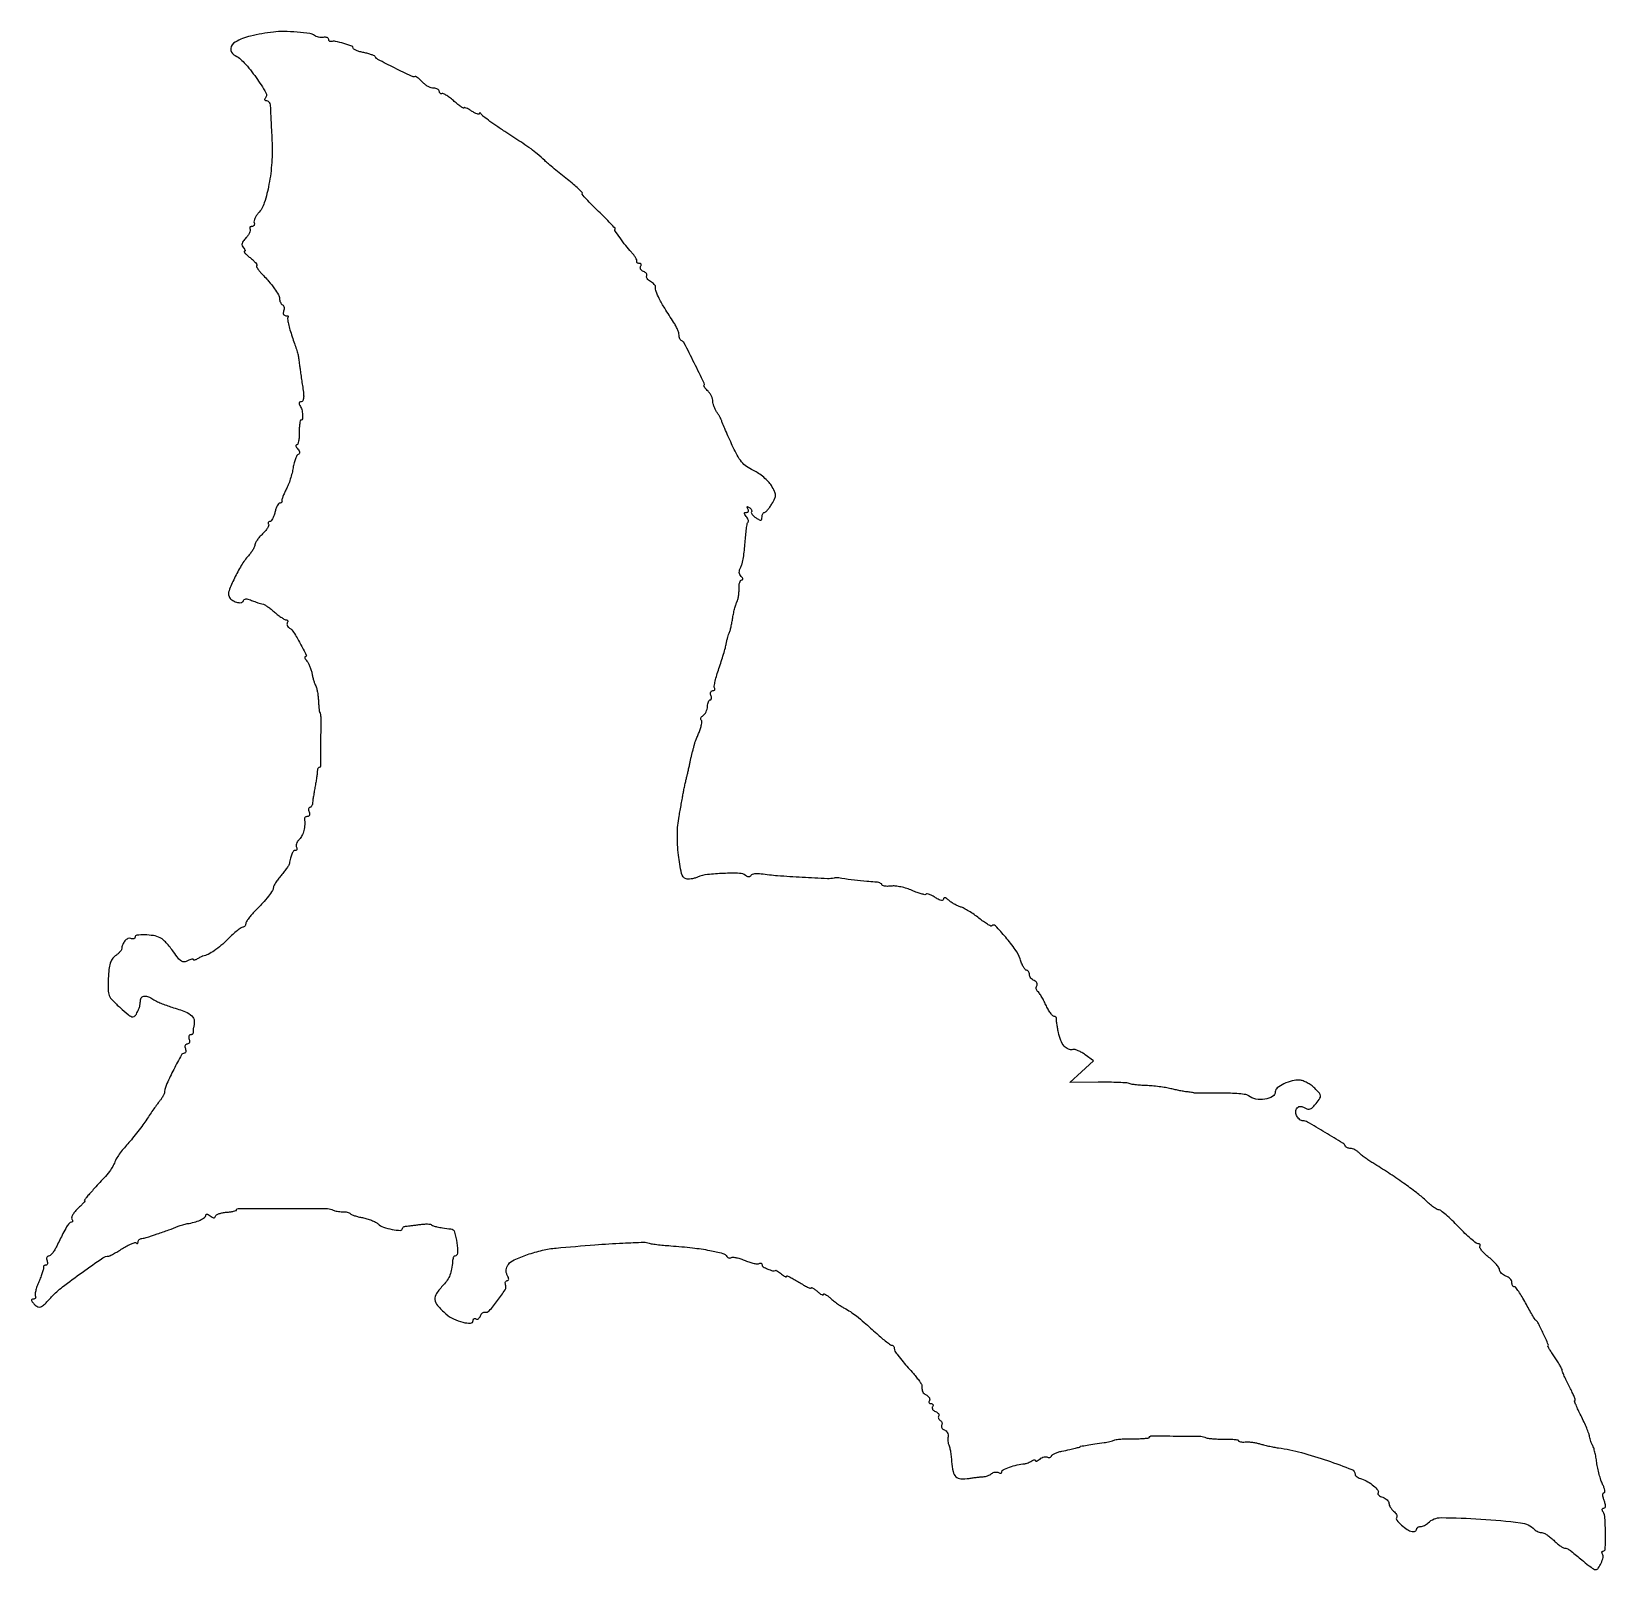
# Model space of a CAD drawing. Extents: x 0 to 512, y 0 to 500.
import ezdxf

# ---------------------------------------------------------------- set-up
doc = ezdxf.new("R2010")
doc.units = 0

msp = doc.modelspace()

# ---------------------------------------------------------------- linework, layer by layer
msp.add_lwpolyline([(79, 500.293784, 0.02727), (71.568, 498.986874, 0.073308), (66.58606, 497.026134, 0.230532), (65.148402, 494.90814, 0.315537), (66.15508, 492.917004, -0.085503), (69.532471, 490.285019, -0.030361), (73.384363, 485.497442, -0.023551), (76.546486, 480.56104, -0.339183), (76.290488, 478.623822, 0.121731), (76.14751, 478.386981, 0.257113), (76.189332, 478.183248, 0.163438), (76.421763, 478.043608, 0.054299), (76.822132, 478, -0.184318), (77.267858, 477.829911, -0.086968), (77.655304, 477.339063, -0.068095), (77.928297, 476.610986, -0.049251), (78.035895, 475.75, 0.004552), (78.082909, 474.407665, 0.000654), (78.207613, 471.664062, 0.000742), (78.364176, 468.41932, 0.000634), (78.5386, 465, -0.029901), (78.484637, 457.852303, -0.02961), (77.579614, 450.73828, -0.030295), (76.063022, 444.706101, -0.11124), (74.090393, 441.3274, 0.040974), (73.453891, 440.520888, 0.045017), (72.97991, 439.645477, 0.049952), (72.722427, 438.83174, 0.13287), (72.757191, 438.228428, -0.08758), (72.826647, 437.759463, -0.128255), (72.710818, 437.360851, -0.141944), (72.427277, 437.096239, -0.117759), (72.024316, 437, 0.07936), (71.626878, 436.936519, 0.157437), (71.371585, 436.750737, 0.184582), (71.296798, 436.474442, 0.113702), (71.406403, 436.151444, -0.200301), (71.480447, 435.687328, -0.051506), (71.221855, 434.956503, -0.044186), (70.726547, 434.113705, -0.032608), (70.041714, 433.275149, 0.030074), (69.192478, 432.245969, 0.098188), (68.822878, 431.448539, 0.149589), (68.862883, 430.767917, 0.107844), (69.276294, 430.123706, -0.035491), (69.651233, 429.691395, -0.098288), (69.824672, 429.330089, -0.234261), (69.776455, 429.102331, -0.229389), (69.565141, 429, 0.557003), (69.461134, 428.832018, 0.064487), (69.764982, 428.379011, 0.032006), (70.443071, 427.698477, 0.014174), (71.417804, 426.885996, -0.018166), (72.414416, 426.041702, -0.030541), (73.178, 425.255115, -0.032291), (73.667091, 424.604941, -0.355362), (73.635996, 424.302662, 0.278334), (73.563096, 424.007927, 0.048836), (73.794115, 423.458527, 0.040731), (74.228752, 422.790856, 0.025978), (74.833333, 422.088069, -0.011433), (77.473337, 419.193881, -0.022766), (79.401753, 416.765337, -0.026297), (80.665983, 414.805945, -0.130845), (81, 413.551411, 0.059687), (81.070938, 412.959283, 0.050757), (81.280921, 412.36547, 0.05313), (81.590146, 411.858248, 0.091146), (81.956326, 411.526992, -0.126981), (82.279146, 411.190464, -0.081026), (82.466258, 410.678351, -0.072258), (82.493102, 410.073335, -0.066719), (82.349337, 409.467975, 0.07685), (82.227016, 408.902434, 0.128269), (82.32107, 408.427572, 0.154081), (82.615647, 408.115417, 0.127841), (83.059678, 408, -0.044694), (83.509283, 407.95973, -0.13172), (83.787668, 407.828471, -0.259042), (83.860181, 407.6366, -0.161326), (83.749404, 407.416071, 0.242282), (83.599695, 406.948699, 0.012423), (83.909644, 405.339262, 0.017492), (84.410179, 403.379653, 0.011577), (85.114889, 401.166071, -0.001743), (85.859815, 398.976113, -0.002749), (86.482218, 397.090971, -0.000681), (87.014726, 395.440149, -0.110085), (87.032151, 395.25, 0.041227), (87.026968, 395.13615, 0.024099), (87.038583, 395, 0.023982), (87.063518, 394.863931, 0.037147), (87.099193, 394.75, -0.055733), (87.149006, 394.567439, -0.001939), (87.259943, 393.839063, -0.003595), (87.381635, 392.975995, -0.002503), (87.507132, 392, 0.003607), (87.6745, 390.720704, 0.001183), (87.939029, 388.839063, 0.001178), (88.242508, 386.7519, 0.001332), (88.543863, 384.75, -0.013014), (88.82856, 382.503357, -0.049544), (88.829993, 381.091467, -0.104128), (88.578164, 380.292951, -0.270789), (88.076907, 380, 0.111858), (87.664172, 379.906495, 0.199369), (87.435231, 379.651514, 0.1575), (87.425111, 379.256686, 0.066791), (87.643643, 378.767581, -0.071126), (88.228241, 377.428265, -0.048528), (88.513909, 375.789369, -0.053069), (88.471819, 374.407331, -0.374781), (88.004723, 374, 0.346186), (87.749388, 373.799141, 0.023255), (87.560823, 372.82498, 0.025533), (87.43952, 371.53342, 0.015533), (87.421842, 369.999933, -0.020551), (87.38878, 368.466714, -0.033354), (87.22076, 367.174905, -0.036449), (86.962016, 366.235932, -0.317331), (86.627555, 365.999933, 0.26079), (86.403354, 365.874483, 0.191155), (86.35337, 365.587921, 0.086783), (86.532809, 365.136298, 0.035364), (86.919293, 364.597246, -0.040739), (87.35365, 363.977482, -0.111039), (87.515416, 363.470189, -0.182871), (87.409684, 363.094339, -0.152125), (87.072837, 362.847246, 0.192235), (86.642815, 362.477038, 0.029639), (86.173558, 361.428796, 0.029469), (85.746357, 360.060986, 0.021747), (85.430655, 358.506103, -0.022715), (85.072107, 356.757555, -0.015402), (84.513112, 354.80237, -0.015541), (83.854848, 352.943577, -0.029763), (83.193953, 351.506103, 0.014509), (82.594277, 350.300088, 0.018939), (82.120706, 349.16273, 0.016778), (81.799382, 348.203138, 0.14019), (81.794397, 347.75, -0.12382), (81.800446, 347.464418, -0.134875), (81.669194, 347.220312, -0.119097), (81.415401, 347.056833, -0.08399), (81.079455, 347, 0.230346), (80.68121, 346.806252, 0.04518), (80.235766, 346.11875, 0.039605), (79.819532, 345.149012, 0.027524), (79.5, 344, -0.029303), (79.176097, 342.851099, -0.041651), (78.746898, 341.88125, -0.048302), (78.282935, 341.197837, -0.223055), (77.861528, 341, 0.09794), (77.528652, 340.934165, 0.17536), (77.32487, 340.748949, 0.170173), (77.283289, 340.471545, 0.091565), (77.410163, 340.14536, -0.234443), (77.454928, 339.665427, -0.045342), (77.05788, 338.860366, -0.03964), (76.376401, 337.921851, -0.027338), (75.46918, 336.971046, 0.023143), (74.523976, 335.99692, 0.027164), (73.725322, 334.988302, 0.027698), (73.15449, 334.0779, 0.126839), (73, 333.478696, -0.108029), (72.867669, 332.873362, -0.025104), (72.38339, 331.944609, -0.024762), (71.704398, 330.909046, -0.022036), (70.900904, 329.90301, 0.043323), (68.577588, 326.725901, 0.024927), (66.323625, 322.550248, 0.019399), (64.580817, 318.499796, 0.185573), (64.579775, 316.652705, 0.143893), (65.45587, 315.505581, 0.08741), (66.998057, 314.744645, 0.106138), (68.481844, 314.636877, 0.284867), (69.262023, 315.286068, -0.161494), (69.549538, 315.670643, -0.127878), (70.039204, 315.851732, -0.086727), (70.72167, 315.801704, -0.041012), (71.55997, 315.516277, 0.006414), (72.923359, 314.944145, 0.015911), (73.939433, 314.570168, 0.020042), (74.823938, 314.315084, 0.018493), (75.75, 314.123779, -0.104379), (76.186585, 313.952059, -0.010005), (77.13319, 313.300618, -0.0124), (78.238012, 312.46497, -0.009478), (79.405539, 311.498779, 0.014191), (80.584248, 310.541906, 0.018232), (81.722973, 309.734016, 0.016247), (82.705385, 309.134255, 0.129622), (83.214556, 309, -0.124194), (83.511731, 308.925029, -0.188353), (83.682248, 308.724304, -0.149407), (83.692959, 308.420503, -0.07318), (83.537985, 308.06146, 0.139975), (83.419153, 307.640989, 0.100519), (83.518145, 307.16025, 0.085702), (83.82125, 306.69194, 0.069252), (84.284983, 306.31146, -0.117983), (85.601874, 304.999043, -0.01327), (87.735631, 301.32098, -0.009537), (89.700665, 297.54715, -0.556668), (89.361505, 297, 0.392855), (89.23205, 296.879723, 0.114174), (89.277792, 296.584839, 0.05385), (89.519909, 296.129656, 0.024074), (89.928057, 295.586686, -0.054667), (90.413812, 294.850896, -0.023309), (90.903819, 293.775841, -0.022728), (91.324548, 292.569628, -0.0277), (91.602686, 291.406759, 0.014915), (91.844237, 290.269084, 0.014558), (92.154889, 289.138504, 0.014612), (92.485283, 288.162761, 0.051585), (92.778037, 287.570073, -0.077273), (93.050369, 286.939403, -0.017061), (93.30736, 285.786209, -0.017351), (93.514711, 284.418415, -0.015931), (93.633984, 283, 0.005423), (93.720685, 281.622935, 0.007346), (93.830757, 280.38125, 0.005153), (93.948556, 279.347037, 0.07768), (94.047884, 279, -0.108256), (94.400079, 277.411176, -0.00244), (94.381192, 269.572796, -0.001095), (94.303552, 261.3824, -0.410799), (93.916667, 261.000002, 0.19897), (93.691254, 260.906603, 0.082081), (93.495223, 260.632813, 0.063459), (93.356346, 260.228463, 0.044609), (93.301114, 259.75, -0.025406), (93.246063, 259.032446, -0.00447), (93.062232, 257.692187, -0.004835), (92.817183, 256.123072, -0.004329), (92.533145, 254.5, 0.003602), (92.246674, 252.876928, 0.004018), (91.99432, 251.307813, 0.003712), (91.799974, 249.967527, 0.021086), (91.732031, 249.25, -0.061745), (91.647242, 248.772054, -0.077071), (91.450295, 248.367188, -0.092316), (91.175742, 248.095528, -0.15011), (90.864718, 248, 0.226347), (90.607527, 247.877284, 0.133446), (90.467426, 247.559375, 0.08379), (90.475869, 247.074834, 0.04548), (90.638374, 246.5, -0.06502), (90.77672, 245.926101, -0.112257), (90.719716, 245.440625, -0.151946), (90.480915, 245.121257, -0.158089), (90.106989, 245, 0.067256), (89.692606, 244.944008, 0.09539), (89.359964, 244.779687, 0.118838), (89.160411, 244.535527, 0.152475), (89.118421, 244.25, -0.052064), (89.21665, 242.383093, -0.048926), (88.932808, 240.49534, -0.051759), (88.319338, 238.817044, -0.083072), (87.436242, 237.579099, 0.049186), (86.884165, 236.906229, 0.059573), (86.514778, 236.178692, 0.070398), (86.371718, 235.508275, 0.157085), (86.495259, 235.007671, -0.070599), (86.664056, 234.622059, -0.145715), (86.658268, 234.296003, -0.189605), (86.483713, 234.080985, -0.129246), (86.175648, 234, 0.225768), (85.5756, 233.714504, 0.063461), (85.013455, 232.809572, 0.0475), (84.538863, 231.442675, 0.026337), (84.211041, 229.706207, -0.108093), (84.042989, 229.244794, -0.010658), (83.385843, 228.254667, -0.013062), (82.537219, 227.098992, -0.01), (81.552045, 225.879482, 0.013677), (80.574756, 224.651372, 0.017647), (79.749663, 223.469619, 0.015541), (79.135493, 222.452295, 0.12872), (79, 221.934706, -0.146957), (78.696944, 220.925868, -0.020402), (77.404923, 219.133002, -0.018732), (75.462267, 216.839225, -0.008412), (72.75, 213.968308, 0.01763), (71.697057, 212.811799, 0.022029), (70.807813, 211.664248, 0.020956), (70.158112, 210.657942, 0.133635), (70, 210.076923, -0.088036), (69.927035, 209.665734, -0.094661), (69.717601, 209.316346, -0.100047), (69.405386, 209.082622, -0.111249), (69.038643, 209, 0.157363), (68.481554, 208.820218, 0.012853), (67.24677, 207.881457, 0.016264), (65.80991, 206.650755, 0.011782), (64.288643, 205.192195, -0.018802), (61.953462, 203.015349, -0.029207), (59.769121, 201.339852, -0.034449), (57.768834, 200.175746, -0.06448), (56, 199.571054, 0.056512), (55.730481, 199.48367, 0.011624), (55.279688, 199.266092, 0.01209), (54.765234, 198.986978, 0.011113), (54.25, 198.67567, -0.032476), (53.770131, 198.413016, -0.069513), (53.367187, 198.289663, -0.135871), (53.106273, 198.318961, -0.306295), (53, 198.476167, 0.391304), (52.859527, 198.628176, 0.073894), (52.446867, 198.599793, 0.045564), (51.83962, 198.407111, 0.023273), (51.116993, 198.062613, -0.101876), (50.020927, 197.737506, -0.163382), (49.082029, 197.965886, -0.085478), (48.061643, 198.884671, -0.015299), (46.532726, 200.952776, 0.017978), (45.37628, 202.499649, 0.0192), (44.135653, 203.924734, 0.019163), (42.980523, 205.062369, 0.0798), (42.165733, 205.596407, 0.064838), (39.9508, 206.260816, 0.035459), (37.122745, 206.519009, 0.030629), (34.590187, 206.414908, 0.384552), (34, 205.761018, -0.171626), (33.884739, 205.435117, -0.150009), (33.583685, 205.232182, -0.105851), (33.125241, 205.193395, -0.060046), (32.582759, 205.329869, 0.20502), (31.658444, 205.294702, 0.10677), (30.727143, 204.579056, 0.081606), (29.977311, 203.328185, 0.063986), (29.586367, 201.793047, -0.137883), (29.435946, 201.432863, -0.023677), (28.944262, 200.868845, -0.024234), (28.285497, 200.245216, -0.019547), (27.521759, 199.639569, 0.089334), (26.554674, 198.624571, 0.07131), (25.908902, 197.255199, 0.047692), (25.505005, 195.292615, 0.015634), (25.279518, 192.346522, 0.01518), (25.224745, 188.637464, 0.093782), (25.606784, 186.777736, 0.096845), (26.637926, 185.213153, 0.016713), (29.219166, 182.752071, 0.008026), (31.727006, 180.587349, 0.082489), (32.903258, 179.895884, 0.242094), (33.701935, 179.98265, 0.117332), (34.424408, 180.752071, 0.016633), (34.817711, 181.49465, 0.015433), (35.171348, 182.280296, 0.015632), (35.44233, 182.998409, 0.048962), (35.560687, 183.5, 0.000308), (35.623183, 183.96619, 0.000161), (35.70055, 184.547445, 0.00016), (35.779567, 185.144014, 0.000244), (35.847686, 185.661516, -0.239011), (36.325733, 186.360861, -0.142417), (37.3325, 186.584973, -0.090336), (38.712933, 186.241184, -0.056388), (40.149118, 185.386296, 0.053621), (40.948221, 184.904639, 0.011664), (42.425053, 184.259296, 0.01203), (44.178145, 183.590232, 0.011264), (46, 182.990527, -0.018821), (50.361102, 181.48156, -0.099147), (52.485106, 180.124933, -0.18215), (53.26479, 178.487516, -0.099801), (53.006579, 176.25, 0.035422), (52.921861, 175.908286, 0.02227), (52.869449, 175.5, 0.022329), (52.85372, 175.091571, 0.037629), (52.881579, 174.75, -0.132511), (52.850929, 174.464337, -0.11996), (52.680683, 174.220313, -0.103422), (52.39249, 174.056543, -0.077818), (52.031385, 174, 0.184534), (51.710807, 173.877514, 0.147206), (51.516384, 173.559375, 0.100118), (51.488865, 173.074366, 0.055937), (51.638374, 172.5, -0.072198), (51.768056, 171.926168, -0.1207), (51.688598, 171.440365, -0.152772), (51.415689, 171.119991, -0.14144), (51, 171, 0.14144), (50.584311, 170.880009, 0.152772), (50.311402, 170.559635, 0.1207), (50.231944, 170.073832, 0.072198), (50.361626, 169.5, -0.054062), (50.513454, 168.925543, -0.09737), (50.492222, 168.440625, -0.145498), (50.307261, 168.122658, -0.191017), (49.997911, 168, 0.274994), (49.081263, 167.454611, 0.00612), (46.587823, 162.724358, 0.012225), (44.366296, 158.106861, 0.069674), (43.602785, 155.499362, -0.061549), (43.420009, 154.835511, -0.024524), (43.016593, 153.980047, -0.023822), (42.485927, 153.089366, -0.027617), (41.896482, 152.297975, 0.015561), (41.147755, 151.341729, 0.004776), (40.076916, 149.853155, 0.004774), (38.909593, 148.163282, 0.005214), (37.809058, 146.5, -0.013941), (36.558976, 144.680518, -0.007452), (34.919263, 142.5, -0.007413), (33.177968, 140.322305, -0.011478), (31.604404, 138.5, 0.013402), (30.176092, 136.832979, 0.014441), (28.875562, 135.131938, 0.014077), (27.846219, 133.613432, 0.064486), (27.394703, 132.65128, -0.052593), (26.729885, 131.142605, -0.034391), (25.672929, 129.560274, -0.018789), (23.869468, 127.398311, -0.003583), (20.416667, 123.616667, 0.007247), (19.168048, 122.228842, 0.013469), (18.202947, 121.062396, 0.00984), (17.51174, 120.142897, 0.611633), (17.584855, 120, -0.616337), (17.649338, 119.871823, -0.018983), (17.174672, 119.280685, -0.018029), (16.438452, 118.491301, -0.009192), (15.460819, 117.551269, 0.031717), (14.496551, 116.536679, 0.044788), (13.785603, 115.513042, 0.053199), (13.397, 114.621949, 0.217985), (13.468314, 114.051269, -0.056952), (13.657898, 113.648352, -0.122696), (13.685749, 113.30881, -0.190485), (13.553449, 113.087493, -0.16537), (13.296145, 113, 0.222483), (12.615869, 112.681536, 0.036237), (11.743209, 111.466075, 0.021119), (10.537629, 109.300671, 0.00401), (8.542033, 105.25, -0.02543), (7.861246, 104.005557, -0.033741), (7.112781, 102.954687, -0.035801), (6.400931, 102.2026, -0.187478), (5.879591, 102, 0.160379), (5.510857, 101.878603, 0.151699), (5.276342, 101.559375, 0.111144), (5.222183, 101.073946, 0.064122), (5.361626, 100.5, -0.055937), (5.511135, 99.925634, -0.100118), (5.483616, 99.440625, -0.147206), (5.289193, 99.122486, -0.184534), (4.968615, 99, 0.078928), (4.612595, 98.943448, 0.112703), (4.339101, 98.779687, 0.13205), (4.191319, 98.535503, 0.131874), (4.185773, 98.25, -0.128823), (4.179361, 97.772429, -0.010964), (3.823729, 96.587544, -0.013946), (3.321995, 95.175463, -0.010346), (2.692412, 93.643766, 0.019059), (2.089745, 92.101678, 0.025391), (1.668785, 90.657757, 0.024293), (1.445535, 89.460362, 0.174058), (1.565656, 88.893766, -0.122891), (1.674156, 88.553902, -0.187974), (1.58174, 88.262544, -0.150378), (1.290833, 88.06628, -0.073883), (0.844731, 88, 0.145024), (0.422626, 87.874939, 0.321657), (0.306841, 87.578451, 0.112662), (0.570294, 87.065514, 0.021638), (1.2816, 86.289829, 0.07472), (2.393104, 85.468751, 0.228296), (3.305232, 85.433914, 0.094606), (4.424085, 86.198338, 0.008074), (6.846226, 88.713186, -0.040187), (10.403905, 91.961605, -0.009835), (16.771768, 96.702665, -0.005121), (23.480998, 101.392648, -0.151093), (25.444978, 102, 0.119961), (25.829317, 102.093558, 0.005779), (27.001923, 102.717688, 0.009157), (28.384039, 103.507187, 0.006448), (29.910012, 104.443193, -0.017239), (31.43731, 105.335238, -0.026437), (32.822535, 105.989552, -0.024393), (33.949504, 106.387756, -0.275754), (34.39014, 106.276526, 0.09925), (34.622569, 106.121727, 0.244402), (34.820854, 106.139563, 0.189081), (34.956528, 106.326455, 0.063631), (35, 106.666667, -0.121095), (35.095546, 107.055392, -0.092809), (35.367188, 107.400299, -0.084328), (35.772438, 107.648945, -0.077061), (36.25, 107.759885, 0.05818), (37.591572, 108.018822, 0.004149), (41.210707, 109.198887, 0.006482), (44.968577, 110.513217, 0.011766), (48, 111.699292, -0.018572), (48.683244, 111.955952, -0.011614), (49.5, 112.207685, -0.011653), (50.31734, 112.418513, -0.020735), (51, 112.548155, 0.029197), (53.24707, 113.014398, 0.039679), (55.197294, 113.70927, 0.044241), (56.608797, 114.498842, 0.247992), (57, 115.239076, -0.18512), (57.115834, 115.541217, -0.242341), (57.388025, 115.644633, -0.110636), (57.830788, 115.49159, -0.034902), (58.402754, 115.080707, 0.036168), (59.055063, 114.614605, 0.123257), (59.549622, 114.460082, 0.205359), (59.910787, 114.590905, 0.12475), (60.159819, 114.979458, -0.184897), (60.508985, 115.404752, -0.043225), (61.36208, 115.797366, -0.038893), (62.488295, 116.105637, -0.029746), (63.755078, 116.271196, 0.014411), (64.997572, 116.394983, 0.023239), (66.044595, 116.579664, 0.019531), (66.844255, 116.792491, 0.327939), (66.998061, 117, -0.412953), (67.502837, 117.502841, -0.000579), (82.287855, 117.489149, -0.001158), (96.657755, 117.425897, -0.127708), (98.5, 116.934321, 0.063536), (99.021752, 116.721132, 0.023967), (99.79375, 116.554104, 0.023281), (100.66092, 116.450776, 0.026224), (101.5, 116.434321, -0.0327), (102.30416, 116.408137, -0.036696), (103.066951, 116.276187, -0.039647), (103.688388, 116.067556, -0.130949), (104.02579, 115.803763, 0.134348), (104.42166, 115.498496, 0.01827), (105.412457, 115.13317, 0.019952), (106.646002, 114.782705, 0.015634), (108.008017, 114.498588, -0.028472), (109.448403, 114.159333, -0.024446), (110.917949, 113.644246, -0.025183), (112.20759, 113.042825, -0.062291), (113.060447, 112.445296, 0.103265), (114.801274, 111.42587, 0.034907), (117.659481, 110.683323, 0.031659), (120.354593, 110.355362, 0.431244), (121, 110.964506, -0.167849), (121.094666, 111.238559, -0.087125), (121.367188, 111.483324, -0.070384), (121.771833, 111.662789, -0.053696), (122.25, 111.744682, 0.011384), (122.933439, 111.802982, 0.002649), (124.078161, 111.933077, 0.002731), (125.394441, 112.097033, 0.002674), (126.718208, 112.276474, -0.017813), (127.991008, 112.409912, -0.023735), (129.153265, 112.434756, -0.022173), (130.094821, 112.368335, -0.169247), (130.488579, 112.178088, 0.119698), (131.069036, 111.82449, 0.024163), (132.244814, 111.511004, 0.01729), (134.020146, 111.192227, 0.00504), (136.772779, 110.823924, -0.299081), (137.958012, 109.817162, -0.036822), (138.70793, 106.329613, -0.039159), (138.913826, 102.897196, -0.408845), (138, 102, 0.245176), (137.771068, 101.880564, 0.056825), (137.557765, 101.485938, 0.046062), (137.389009, 100.920321, 0.030715), (137.29695, 100.25, -0.025168), (136.983389, 97.762559, -0.048217), (136.443183, 95.82635, -0.054331), (135.595279, 94.185672, -0.042594), (134.349414, 92.615338, 0.036772), (132.079307, 89.821351, 0.175048), (131.55424, 87.865062, 0.161953), (132.383247, 85.933863, 0.03036), (135.147295, 83.180315, 0.068276), (137.609966, 81.544042, 0.052177), (140.656492, 80.446274, 0.064949), (143.178723, 80.162914, 0.408998), (144, 80.998974, -0.087327), (144.067831, 81.384386, -0.166191), (144.262969, 81.626786, -0.178721), (144.55402, 81.688797, -0.102807), (144.895215, 81.564761, 0.161736), (145.281501, 81.473141, 0.121942), (145.696943, 81.615674, 0.094509), (146.080182, 81.981129, 0.063656), (146.36739, 82.515019, -0.05642), (146.656115, 83.07079, -0.071151), (147.043912, 83.500726, -0.086168), (147.466793, 83.744488, -0.158011), (147.860247, 83.759275, 0.289121), (149.232981, 84.164478, 0.019086), (151.954695, 87.511601, 0.020091), (154.407177, 91.063025, 0.236939), (154.567951, 92.683518, -0.067495), (154.449182, 93.187085, -0.115229), (154.506033, 93.613283, -0.152421), (154.725902, 93.893926, -0.152085), (155.066569, 94, 0.182315), (155.416468, 94.131971, 0.206793), (155.568821, 94.454233, 0.10087), (155.476732, 94.999604, 0.030775), (155.126189, 95.764214, -0.0647), (154.789704, 96.652292, -0.082289), (154.729588, 97.525329, -0.079186), (154.955332, 98.396681, -0.055013), (155.462827, 99.280049, -0.131403), (157.322183, 100.777855, -0.021537), (161.661891, 102.479765, -0.024566), (166.574984, 103.900795, -0.036376), (171, 104.613575, -0.002504), (183.622882, 105.650722, -0.006507), (192.72463, 106.233652, -0.00454), (199.512595, 106.517993, -0.114391), (201.325762, 106.159859, 0.072379), (201.904914, 105.99439, 0.004271), (203.722639, 105.765523, 0.006373), (205.900549, 105.538286, 0.00465), (208.325762, 105.339177, -0.009807), (215.39675, 104.685169, -0.018989), (221.010114, 103.837849, -0.01766), (225.211661, 102.884593, -0.192009), (226.580143, 101.870325, 0.097219), (226.86078, 101.567509, 0.097498), (227.23479, 101.393629, 0.098361), (227.643995, 101.375322, 0.100888), (228.02508, 101.5155, -0.167629), (228.581133, 101.640664, -0.02534), (229.723703, 101.454593, -0.026053), (231.099551, 101.082394, -0.019874), (232.562216, 100.538451, 0.020026), (234.025379, 99.99483, 0.026203), (235.40275, 99.623559, 0.025555), (236.546914, 99.439149, 0.167098), (237.106234, 99.565656, -0.082129), (237.447762, 99.705917, -0.160675), (237.737456, 99.678947, -0.182639), (237.929965, 99.491246, -0.109623), (238, 99.175648, 0.265022), (238.369193, 98.528037, 0.034096), (239.851416, 97.781881, 0.035861), (241.450072, 97.240527, 0.182006), (242.36922, 97.337627, -0.240546), (242.575033, 97.336228, -0.017579), (243.083388, 97.049147, -0.021457), (243.689203, 96.64164, -0.01442), (244.346305, 96.127555, 0.021505), (244.981533, 95.644931, 0.046845), (245.514227, 95.344794, 0.093122), (245.864859, 95.261302, 0.428361), (246, 95.3901, -0.527257), (246.18979, 95.520044, -0.017843), (247.175, 95.096816, -0.019742), (248.4652, 94.423639, -0.010679), (250, 93.5, 0.011229), (251.534845, 92.578633, 0.02086), (252.825, 91.912743, 0.019826), (253.802496, 91.505089, 0.522601), (254, 91.642443, -0.491136), (254.15193, 91.759806, -0.066011), (254.5875, 91.582207, -0.03686), (255.231804, 91.148308, -0.017302), (256, 90.5, 0.021539), (256.768471, 89.862526, 0.048421), (257.4125, 89.465312, 0.103047), (257.831356, 89.35813, 0.4275), (258, 89.519326, -0.466041), (258.180077, 89.670564, -0.080979), (258.660937, 89.503024, -0.04149), (259.385633, 89.028431, -0.019009), (260.25, 88.299277, 0.018234), (261.28101, 87.426812, 0.012083), (262.523237, 86.498694, 0.012169), (263.775343, 85.654586, 0.023064), (264.829106, 85.047443, -0.026609), (266.761729, 83.915616, -0.021299), (268.717585, 82.502728, -0.013232), (271.256027, 80.387743, -0.003194), (275.341427, 76.75, 0.008355), (276.988868, 75.313286, 0.012011), (278.498235, 74.101562, 0.007882), (279.787704, 73.148172, 0.156483), (280.249556, 73, -0.130804), (280.535739, 72.923829, -0.100643), (280.779557, 72.709608, -0.088383), (280.94355, 72.389154, -0.074311), (281, 72.011431, 0.134161), (281.249007, 71.100121, 0.028602), (282.172325, 69.723052, 0.016113), (283.880879, 67.610491, 0.002814), (287.25, 63.752927, -0.012106), (288.303252, 62.500762, -0.016233), (289.192187, 61.313426, -0.013374), (289.864054, 60.29561, -0.140081), (290, 59.819892, 0.024631), (290.061741, 58.567345, 0.093234), (290.280933, 57.817621, 0.108411), (290.738212, 57.259425, 0.039588), (291.592065, 56.68854, -0.064858), (292.10313, 56.308237, -0.085252), (292.445738, 55.83975, -0.103795), (292.57075, 55.359168, -0.151445), (292.462015, 54.93854, 0.096373), (292.326685, 54.580549, 0.17417), (292.380778, 54.275696, 0.171456), (292.617714, 54.071756, 0.093039), (293, 54, -0.102225), (293.377894, 53.921924, -0.178345), (293.606782, 53.704175, -0.166666), (293.648516, 53.37748, -0.087809), (293.495635, 52.992937, 0.148363), (293.381589, 52.56249, 0.123645), (293.513622, 52.106118, 0.099962), (293.88198, 51.691952, 0.069662), (294.430874, 51.388152, -0.056149), (294.98925, 51.098457, -0.086703), (295.380977, 50.723339, -0.117611), (295.548957, 50.325959, -0.181806), (295.477945, 49.964314, 0.124203), (295.362714, 49.600121, 0.10078), (295.420689, 49.193398, 0.090585), (295.644053, 48.806116, 0.07851), (296, 48.5, -0.089643), (296.350206, 48.185088, -0.095232), (296.559005, 47.773747, -0.09981), (296.594917, 47.330608, -0.109301), (296.45293, 46.923839, 0.149878), (296.347868, 46.522497, 0.123507), (296.473791, 46.096291, 0.099336), (296.821344, 45.708766, 0.068932), (297.337986, 45.423797, -0.099622), (297.876936, 45.08214, -0.079772), (298.292611, 44.533077, -0.07751), (298.524373, 43.865367, -0.085135), (298.530887, 43.18086, 0.035027), (298.466453, 42.469393, 0.030517), (298.496911, 41.7219, 0.031736), (298.609305, 41.047713, 0.07461), (298.796972, 40.574545, -0.081698), (299.025379, 39.974109, -0.01012), (299.277018, 38.592997, -0.011726), (299.50588, 36.927179, -0.009456), (299.675772, 35.128422, 0.03307), (300.141234, 31.857983, 0.151734), (301.063573, 30.203867, 0.18025), (302.659143, 29.521181, 0.050714), (305.408695, 29.669028, -0.004835), (306.702234, 29.858434, -0.004479), (308.032554, 30.027981, -0.004471), (309.219171, 30.157674, -0.014957), (310, 30.212431, 0.048961), (310.662247, 30.304369, 0.030361), (311.413695, 30.533934, 0.030297), (312.135052, 30.854146, 0.047205), (312.706195, 31.222397, -0.069297), (313.245307, 31.537296, -0.064009), (313.864688, 31.703681, -0.067997), (314.467182, 31.702963, -0.104528), (314.956195, 31.527073, 0.066879), (315.355813, 31.348607, 0.140025), (315.693382, 31.345834, 0.190948), (315.915339, 31.513649, 0.137371), (316, 31.815983, -0.295797), (316.418136, 32.460938, -0.020848), (318.51216, 33.294216, -0.027149), (321.015178, 34.021422, -0.030015), (323.5, 34.443996, 0.046697), (323.97152, 34.540445, 0.020537), (324.573438, 34.750767, 0.020113), (325.198138, 35.027831, 0.02543), (325.75, 35.335448, -0.03786), (326.229776, 35.587475, -0.082002), (326.632812, 35.68797, -0.157248), (326.892639, 35.626799, -0.262714), (327, 35.436572, 0.362953), (327.126896, 35.28479, 0.132113), (327.427757, 35.310297, 0.06013), (327.896692, 35.546967, 0.026309), (328.456195, 35.963645, -0.052706), (329.084341, 36.381871, -0.058121), (329.766161, 36.643179, -0.066022), (330.397055, 36.717984, -0.13576), (330.870785, 36.579859, 0.089712), (331.262158, 36.425972, 0.116408), (331.646178, 36.439836, 0.125849), (331.962203, 36.620044, 0.115994), (332.16459, 36.934954, -0.165014), (332.483886, 37.340188, -0.034813), (333.282723, 37.783653, -0.032964), (334.326863, 38.190173, -0.026091), (335.5, 38.493732, 0.002983), (338.113722, 39.042637, 0.00795), (339.969607, 39.474963, 0.003493), (341.381186, 39.838036, 0.340308), (341.5, 39.992389, -0.364619), (341.601596, 40.113185, -0.001102), (343.755146, 40.482942, -0.005136), (346.260463, 40.880986, -0.002937), (349.292302, 41.312618, 0.014108), (350.240156, 41.469236, 0.013468), (351.192564, 41.681116, 0.013538), (352.022895, 41.913521, 0.045909), (352.542302, 42.128082, -0.094028), (353.178752, 42.322163, -0.009533), (354.760651, 42.463987, -0.011664), (356.669032, 42.553789, -0.009041), (358.749275, 42.565464, 0.008934), (360.762012, 42.576328, 0.01483), (362.456773, 42.666105, 0.008516), (363.823449, 42.802697, 0.380064), (363.99922, 43, -0.413736), (364.462347, 43.462643, -0.001554), (372.784092, 43.439215, -0.003206), (380.753763, 43.340906, -0.115904), (382.522058, 42.890282, 0.090622), (383.154029, 42.6951, 0.010972), (384.608042, 42.553825, 0.012742), (386.359569, 42.467172, 0.010177), (388.25, 42.460371, -0.011914), (390.071155, 42.447492, -0.019708), (391.604687, 42.339493, -0.014565), (392.801359, 42.172262, -0.365828), (393, 41.937101, 0.303834), (393.147885, 41.716202, 0.05122), (393.660938, 41.563903, 0.04123), (394.387633, 41.4882, 0.025196), (395.25, 41.513212, -0.033799), (396.291507, 41.525507, -0.018083), (397.573438, 41.407328, -0.017926), (398.878736, 41.191402, -0.026646), (400, 40.901433, 0.015674), (401.205283, 40.561365, 0.007214), (402.79375, 40.190729, 0.007137), (404.47721, 39.84855, 0.009814), (406, 39.592435, -0.028328), (413.504129, 38.042787, -0.018191), (422.008835, 35.443033, -0.009479), (429.907083, 32.542033, -0.309292), (431, 30.944244, 0.192032), (431.142352, 30.587267, 0.050071), (431.618901, 30.176125, 0.043436), (432.300297, 29.781471, 0.032718), (433.106897, 29.466072, -0.055464), (435.106141, 28.577708, -0.045114), (437.016103, 27.216689, -0.046602), (438.378626, 25.806952, -0.317245), (438.434252, 24.893618, 0.253189), (438.414902, 24.55816, 0.100884), (438.698816, 24.176376, 0.066917), (439.247112, 23.803959, 0.03894), (439.985479, 23.504609, -0.055265), (440.755897, 23.16264, -0.060284), (441.408235, 22.668182, -0.068263), (441.851383, 22.103597, -0.133067), (442, 21.555057, 0.089428), (442.106552, 20.964084, 0.043138), (442.437391, 20.266749, 0.040932), (442.919267, 19.578793, 0.04634), (443.48899, 19.009138, -0.04299), (444.024586, 18.48072, -0.057789), (444.403875, 17.915181, -0.071493), (444.582193, 17.398919, -0.188021), (444.512571, 17.02034, 0.317453), (444.57051, 16.074927, 0.037843), (446.085042, 14.454526, 0.041002), (447.965206, 12.990649, 0.108893), (449.547975, 12.39008, 0.060442), (450.103381, 12.376197, 0.088372), (450.573468, 12.507327, 0.11469), (450.885821, 12.758217, 0.167981), (451, 13.088484, -0.141267), (451.100207, 13.43608, -0.099814), (451.381875, 13.732242, -0.084811), (451.80311, 13.931732, -0.068375), (452.3, 14, 0.072179), (452.883002, 14.084601, 0.038762), (453.563186, 14.345061, 0.037622), (454.229379, 14.725079, 0.047985), (454.774675, 15.174675, -0.200754), (458.933568, 16.880116, -0.013753), (471.930687, 16.430406, -0.014886), (484.823149, 15.242744, -0.167482), (489.376591, 13.023409, 0.055712), (489.867038, 12.631576, 0.038763), (490.494601, 12.300626, 0.039126), (491.155529, 12.074541, 0.062929), (491.745455, 12, -0.116108), (492.425749, 11.839866, -0.028532), (493.430057, 11.265625, -0.027679), (494.535033, 10.456916, -0.024568), (495.590909, 9.5, 0.018369), (496.621142, 8.542805, 0.022815), (497.64933, 7.734375, 0.021955), (498.55442, 7.145538, 0.134014), (499.087661, 7, -0.075948), (499.555204, 6.92857, -0.032513), (500.146406, 6.700479, -0.031229), (500.756538, 6.370597, -0.035775), (501.292206, 5.980353, 0.003008), (504.718009, 3.123331, 0.010651), (506.965835, 1.350523, 0.01091), (508.54953, 0.208685, 0.15143), (509.214816, 0.001221, 0.246241), (510.096064, 0.461317, 0.045441), (511.03, 2.107961, 0.045799), (511.659403, 3.924263, 0.20157), (511.487227, 5.020667, -0.060759), (511.314152, 5.395863, -0.129712), (511.29741, 5.712321, -0.191527), (511.434086, 5.919303, -0.153367), (511.690983, 6, 0.405447), (512.365409, 6.654475, 0.008485), (512.432118, 11.764157, 0.013298), (512.280136, 16.744088, 0.124759), (511.640983, 18.771885, -0.062166), (511.425572, 19.24232, -0.132189), (511.408743, 19.639241, -0.191612), (511.586236, 19.899176, -0.149358), (511.916232, 20, 0.228043), (512.290553, 20.180088, 0.161499), (512.454671, 20.624541, 0.076033), (512.363676, 21.390274, 0.023321), (512, 22.5, -0.027617), (511.684625, 23.491015, -0.058097), (511.574618, 24.29004, -0.099628), (511.667992, 24.809523, -0.307789), (511.948106, 25, 0.368695), (512.190997, 25.207282, 0.078711), (512.191462, 25.807812, 0.048575), (511.961758, 26.694829, 0.025155), (511.514682, 27.75, -0.032533), (510.962983, 29.107471, -0.014455), (510.406329, 30.958816, -0.014237), (509.927914, 32.959684, -0.018668), (509.612072, 34.811925, 0.012093), (509.339187, 36.549852, 0.013578), (508.991191, 38.206219, 0.012918), (508.621722, 39.594688, 0.068168), (508.299675, 40.311925, -0.038125), (507.995279, 40.893853, -0.018751), (507.694337, 41.673834, -0.018486), (507.440931, 42.511487, -0.025578), (507.280649, 43.279852, 0.050113), (507.024209, 44.265017, 0.009472), (506.34504, 45.996853, 0.010034), (505.469397, 47.9965, 0.009053), (504.484873, 50.029852, -0.008079), (503.557163, 51.936388, -0.01434), (502.86393, 53.540019, -0.009071), (502.37907, 54.823457, -0.518662), (502.503478, 55, 0.51325), (502.626806, 55.171871, 0.01238), (502.232939, 56.248438, 0.016777), (501.638555, 57.619603, 0.009348), (500.828169, 59.25, -0.007069), (499.965366, 60.966189, -0.008441), (499.202724, 62.608155, -0.007436), (498.605354, 64.009075, -0.053462), (498.401623, 64.713931, 0.072673), (498.181936, 65.377663, 0.012872), (497.563096, 66.536552, 0.013692), (496.759174, 67.866827, 0.01195), (495.847668, 69.213931, -0.00769), (494.967407, 70.491275, -0.012469), (494.263545, 71.606308, -0.006166), (493.716345, 72.549262, -0.33035), (493.740709, 72.743714, 0.305934), (493.829459, 73.263887, 0.003212), (492.21778, 76.766786, 0.006093), (490.617213, 80.08164, 0.108435), (489.877538, 81, -0.084423), (489.521128, 81.401785, -0.004302), (488.608372, 82.895313, -0.006768), (487.558193, 84.702431, -0.004847), (486.43107, 86.75, 0.011091), (485.290672, 88.761796, 0.016691), (484.200578, 90.457813, 0.011583), (483.237263, 91.785154, 0.234099), (482.803532, 92, -0.173372), (482.496928, 92.109608, -0.093514), (482.236038, 92.42083, -0.073846), (482.059509, 92.884551, -0.054132), (482, 93.432612, 0.122947), (481.851427, 94.027698, 0.069989), (481.4125, 94.63086, 0.063046), (480.764714, 95.150468, 0.06077), (480, 95.5, -0.056152), (479.235161, 95.841113, -0.060761), (478.5875, 96.33662, -0.068594), (478.14774, 96.90398, -0.131347), (478, 97.456682, 0.149984), (477.791526, 98.136033, 0.027012), (476.982132, 99.201821, 0.027007), (475.861589, 100.386642, 0.021548), (474.534919, 101.541286, -0.021008), (473.2451, 102.661412, -0.03255), (472.241659, 103.741543, -0.034299), (471.592173, 104.661069, -0.282139), (471.593936, 105.151992, 0.108453), (471.707285, 105.474977, 0.182028), (471.640153, 105.750898, 0.161613), (471.397201, 105.936191, 0.082967), (471.015304, 106, -0.169627), (470.358614, 106.229385, -0.009694), (468.684122, 107.615625, -0.013916), (466.732683, 109.392867, -0.009704), (464.627882, 111.5, 0.009382), (462.525736, 113.607187, 0.013521), (460.582478, 115.384375, 0.00921), (458.915132, 116.775501, 0.170862), (458.27735, 117, -0.138898), (457.681202, 117.168866, -0.016971), (456.538848, 117.927133, -0.019056), (455.218751, 118.947536, -0.014654), (453.855755, 120.156199, 0.02462), (450.933876, 122.645029, 0.009867), (446.709355, 125.767898, 0.009374), (441.818808, 129.099997, 0.008991), (436.73905, 132.294384, -0.012251), (435.494982, 133.088077, -0.010241), (434.213424, 133.989254, -0.010374), (433.075107, 134.861981, -0.027646), (432.312759, 135.544384, 0.040823), (431.656495, 136.101421, 0.035743), (430.889566, 136.572413, 0.037432), (430.131352, 136.896972, 0.082594), (429.511905, 137, -0.052601), (428.972628, 137.05689, -0.05452), (428.463914, 137.224988, -0.060452), (428.059073, 137.472546, -0.1233), (427.833333, 137.765915, 0.153701), (426.99033, 138.735845, 0.002939), (421.220256, 142.229228, 0.003291), (415.454516, 145.622543, 0.132101), (414.050774, 146, -0.173538), (412.989481, 146.379787, -0.097059), (412.106053, 147.450219, -0.096337), (411.687511, 148.782521, -0.168025), (411.938117, 149.899872, -0.082089), (412.425363, 150.45835, -0.142993), (412.985807, 150.69897, -0.115255), (413.676251, 150.624098, -0.043199), (414.569403, 150.221098, 0.075664), (415.565456, 149.847129, 0.146253), (416.406244, 149.916499, 0.104944), (417.256053, 150.475563, 0.028325), (418.329176, 151.69135, 0.018792), (419.521976, 153.330967, 0.174232), (419.732419, 154.167844, 0.158212), (419.373794, 154.987432, 0.014778), (417.842157, 156.612388, 0.040656), (416.728149, 157.558598, 0.03316), (415.39934, 158.385353, 0.034309), (414.065672, 158.983623, 0.070969), (412.95147, 159.222727, 0.079534), (410.53178, 159.006695, 0.048938), (407.834813, 158.035719, 0.049186), (405.635869, 156.712608, 0.237002), (405, 155.446474, -0.266477), (404.11752, 153.908225, -0.095869), (401.64716, 153.040081, -0.081505), (398.648237, 153.087653, -0.12766), (396.318787, 154.162931, 0.136587), (395.471232, 154.536265, 0.012815), (393.187787, 154.806479, 0.015685), (390.399587, 154.976185, 0.011704), (387.318787, 154.994719, -0.002483), (384.268549, 154.956815, -0.003605), (381.576456, 154.956142, -0.001841), (379.295451, 154.980418, -0.060283), (378.75, 155.054363, 0.020724), (378.347966, 155.141619, 0.005643), (377.70625, 155.245834, 0.005698), (376.975, 155.347625, 0.005899), (376.25, 155.431456, -0.017268), (375.345246, 155.556976, -0.005268), (373.985938, 155.808435, -0.005267), (372.468348, 156.122379, -0.005732), (371, 156.459978, 0.018926), (369.33559, 156.796689, 0.009251), (367.192397, 157.105834, 0.009163), (364.949343, 157.345465, 0.013118), (362.952842, 157.469142, -0.009517), (361.14194, 157.568237, -0.01179), (359.461514, 157.732226, -0.010194), (358.065801, 157.930686, -0.081793), (357.452842, 158.137122, 0.10735), (356.745979, 158.335949, 0.004367), (354.083637, 158.473398, 0.007459), (350.907106, 158.56214, 0.0052), (347.321241, 158.571502), (338.142481, 158.5), (341.981856, 162), (345.821231, 165.5), (343.160616, 167.49002, 0.028461), (342.044806, 168.229518, 0.031872), (340.892575, 168.807084, 0.033637), (339.861806, 169.164395, 0.123083), (339.175811, 169.179146, -0.157019), (337.668097, 169.31226, -0.117903), (336.317884, 170.305592, -0.082839), (335.214104, 172.161695, -0.041532), (334.436291, 174.785629, -0.007714), (334.152592, 176.262888, -0.009924), (333.939857, 177.629216, -0.007993), (333.803497, 178.773329, -0.081027), (333.831684, 179.25, 0.129912), (333.820938, 179.535569, 0.128719), (333.670589, 179.779687, 0.111237), (333.398262, 179.943368, 0.080076), (333.046917, 180, -0.213363), (332.577722, 180.209767, -0.026581), (331.861264, 181.101563, -0.027544), (331.08681, 182.313602, -0.019506), (330.349021, 183.75, 0.012713), (329.612805, 185.232545, 0.015278), (328.843494, 186.585908, 0.014018), (328.134707, 187.678489, 0.091748), (327.673988, 188.138197, -0.114006), (327.371974, 188.467337, -0.095382), (327.220148, 188.91759, -0.089025), (327.241522, 189.419668, -0.083556), (327.435267, 189.895259, 0.133027), (327.575971, 190.368369, 0.124135), (327.464393, 190.861687, 0.10637), (327.108515, 191.300525, 0.077922), (326.563382, 191.614052, -0.071345), (325.965703, 191.947472, -0.06366), (325.459243, 192.446946, -0.066843), (325.116502, 193.02963, -0.099885), (325, 193.606989, 0.064397), (324.931123, 194.139558, 0.082101), (324.729031, 194.590803, 0.098749), (324.429335, 194.892687, 0.149135), (324.077552, 195, -0.234177), (323.648436, 195.212639, -0.031101), (323.069694, 196.079838, -0.030704), (322.473796, 197.267862, -0.021192), (321.9419, 198.676046, 0.073582), (320.415491, 201.713467, 0.023175), (317.295341, 205.742764, 0.015201), (313.956627, 209.431325, 0.419891), (312.776076, 209.442743, -0.325358), (312.427418, 209.387804, -0.015971), (311.346081, 209.985246, -0.020778), (310.03404, 210.84158, -0.012925), (308.565997, 211.947552, 0.015374), (306.974877, 213.134079, 0.014647), (305.288397, 214.240734, 0.014764), (303.74201, 215.130034, 0.0493), (302.662244, 215.578746, -0.033897), (301.707254, 215.94159, -0.020086), (300.621097, 216.494736, -0.020047), (299.576999, 217.136732, -0.032315), (298.75, 217.773268, 0.024898), (297.982747, 218.382136, 0.105101), (297.447494, 218.615784, 0.276728), (297.135095, 218.506053, 0.175021), (297, 218.131935, -0.24754), (296.805514, 217.763167, -0.19952), (296.360871, 217.670122, -0.077213), (295.586574, 217.945509, -0.021056), (294.468792, 218.612405, 0.02365), (293.459087, 219.207742, 0.035056), (292.519521, 219.622124, 0.038072), (291.755192, 219.832987, 0.249617), (291.38744, 219.720773, -0.247442), (290.974709, 219.592983, -0.020065), (289.832655, 219.854377, -0.023327), (288.428247, 220.306996, -0.015634), (286.867097, 220.94814, 0.030033), (285.130834, 221.603465, 0.024118), (283.197038, 222.102664, 0.024734), (281.359333, 222.389707, 0.055406), (279.94845, 222.382355, -0.024722), (278.818268, 222.307112, -0.041084), (277.866107, 222.369165, -0.051601), (277.19415, 222.540966, -0.314102), (277, 222.819529, 0.240554), (276.842797, 223.127372, 0.062144), (276.339063, 223.404131, 0.0492), (275.611787, 223.613217, 0.032797), (274.75, 223.713681, -0.0121), (272.109134, 223.911269, -0.003597), (268.084895, 224.339736, -0.001578), (263.919287, 224.826903, -0.059461), (263, 225.05027, 0.073609), (262.739889, 225.105762, 0.025149), (262.353125, 225.110771, 0.024371), (261.919547, 225.07336, 0.025807), (261.5, 224.994236, -0.070714), (259.260659, 224.776754, -0.002836), (251.075248, 225.186774, -0.005403), (243.04914, 225.721523, -0.017345), (237.725679, 226.320361, 0.032785), (236.622205, 226.410114, 0.041362), (235.600432, 226.341486, 0.046498), (234.790868, 226.141079, 0.172075), (234.386651, 225.816598, -0.125704), (234.073332, 225.514525, -0.131107), (233.658526, 225.405818, -0.105629), (233.172609, 225.51188, -0.06144), (232.660972, 225.824233, 0.162706), (230.71558, 226.530483, 0.014846), (225.491567, 226.50942, 0.019382), (220.237247, 226.127914, 0.070275), (217, 225.295931, -0.028224), (215.958357, 224.932793, -0.029365), (214.896062, 224.694908, -0.030708), (213.958965, 224.600704, -0.100867), (213.348296, 224.70067, -0.254746), (211.798149, 226.509269, -0.023948), (210.821795, 232.489666, -0.029968), (210.458077, 239.215422, -0.044106), (211.01344, 245.103153, 0.000438), (211.362325, 247.006088, 0.000334), (211.741008, 249.089676, 0.000338), (212.093198, 251.042399, 0.000795), (212.352682, 252.5, -0.005445), (212.602368, 253.830715, -0.003607), (212.916655, 255.353125, -0.00363), (213.243425, 256.827872, -0.007049), (213.529534, 258, 0.004599), (213.813273, 259.138181, 0.002728), (214.131644, 260.5, 0.002729), (214.434424, 261.862011, 0.004696), (214.669724, 263, -0.00481), (214.886992, 264.04958, -0.004287), (215.132555, 265.135896, -0.004304), (215.370104, 266.108728, -0.013268), (215.553747, 266.760498, 0.004911), (215.708833, 267.277647, 0.005163), (215.851069, 267.789183, 0.004956), (215.964815, 268.232859, 0.022995), (216.016086, 268.492346, -0.052162), (216.097701, 268.807606, -0.002527), (216.482304, 269.821384, -0.004093), (216.955849, 271.02145, -0.002938), (217.503792, 272.354833, 0.022666), (217.996737, 273.703357, 0.031623), (218.304324, 274.94998, 0.032594), (218.419543, 275.960635, 0.211509), (218.23931, 276.427357, -0.166071), (218.081417, 276.749062, -0.128033), (218.131474, 277.139359, -0.096748), (218.393333, 277.543315, -0.062379), (218.829055, 277.89435, 0.094128), (219.328092, 278.351186, 0.047237), (219.77459, 279.08369, 0.044608), (220.106562, 279.955452, 0.049919), (220.262899, 280.839977, -0.032954), (220.380383, 281.667251, -0.048818), (220.599832, 282.365493, -0.061061), (220.879595, 282.849561, -0.235405), (221.18142, 283, 0.240231), (221.421332, 283.122329, 0.127732), (221.546127, 283.440625, 0.079011), (221.527647, 283.925059, 0.042672), (221.361626, 284.5, -0.069008), (221.228143, 285.073683, -0.116977), (221.29762, 285.559375, -0.152575), (221.555236, 285.879387, -0.148627), (221.952028, 286, 0.078769), (222.358002, 286.064356, 0.156717), (222.619197, 286.252936, 0.18498), (222.696417, 286.533336, 0.114619), (222.58587, 286.86106, -0.180251), (222.466935, 287.457262, -0.014116), (222.775024, 289.076695, -0.017807), (223.279028, 291.035495, -0.012634), (223.977093, 293.194501, 0.006464), (224.748682, 295.484007, 0.006095), (225.476646, 297.837826, 0.006072), (226.070731, 299.938543, 0.021022), (226.381028, 301.316945, -0.010952), (226.599522, 302.387717, -0.012063), (226.858572, 303.41371, -0.011521), (227.12052, 304.277363, -0.058274), (227.331896, 304.733504, 0.071574), (227.547599, 305.233268, 0.008622), (227.842076, 306.399623, 0.010113), (228.141757, 307.806747, 0.008162), (228.408227, 309.329042, -0.012135), (228.699315, 310.91756, -0.011392), (229.072585, 312.524147, -0.011439), (229.46859, 313.933358, -0.038007), (229.81888, 314.829042, 0.050912), (230.12054, 315.6631, 0.022269), (230.355368, 316.816969, 0.021762), (230.49774, 318.074623, 0.027142), (230.515297, 319.25, -0.034443), (230.546407, 320.303415, -0.05356), (230.731572, 321.192187, -0.071109), (231.029335, 321.801746, -0.248541), (231.403534, 322, 0.164396), (231.691795, 322.09741, 0.269806), (231.78738, 322.328643, 0.124974), (231.639195, 322.695658, 0.038269), (231.246804, 323.153196, -0.080802), (230.789721, 323.787871, -0.104297), (230.608974, 324.481119, -0.089284), (230.712824, 325.269991, -0.045634), (231.103213, 326.192856, 0.065525), (231.518608, 327.294663, 0.01389), (231.930989, 329.309417, 0.014314), (232.279746, 331.689604, 0.013162), (232.503431, 334.153348, -0.007775), (232.692623, 336.520072, -0.011254), (232.939189, 338.603019, -0.007086), (233.20734, 340.324731, -0.155414), (233.438346, 340.771679, 0.198942), (233.565317, 341.078264, 0.073402), (233.49559, 341.550308, 0.058176), (233.255202, 342.10428, 0.041797), (232.868879, 342.657991, -0.023829), (232.373338, 343.316551, -0.163387), (232.265285, 343.701704, -0.3158), (232.439946, 343.925744, -0.074347), (232.936572, 344, 0.114189), (233.33, 344.091037, 0.184795), (233.561381, 344.339137, 0.157054), (233.588928, 344.713172, 0.079045), (233.404508, 345.154508, -0.028948), (233.154868, 345.616187, -0.323892), (233.191836, 345.80982, -0.309012), (233.391571, 345.841292, -0.02762), (233.861803, 345.58541, -0.060526), (234.275913, 345.2543, -0.079207), (234.556029, 344.859705, -0.09724), (234.663189, 344.465425, -0.157554), (234.580995, 344.131053, 0.235337), (234.547366, 343.76379, 0.070643), (234.830532, 343.259927, 0.05412), (235.356445, 342.707913, 0.035822), (236.064683, 342.191677, 0.018207), (237.111266, 341.589887, 0.161159), (237.629565, 341.503126, 0.30396), (237.913531, 341.764443, 0.059254), (238, 342.491526, -0.050026), (238.057898, 343.06876, -0.070008), (238.230415, 343.556886, -0.090154), (238.484943, 343.885292, -0.184977), (238.784392, 344, 0.190978), (239.18364, 344.158268, 0.025143), (239.827466, 344.827974, 0.026268), (240.538853, 345.739119, 0.019205), (241.233794, 346.818636, 0.024546), (242.156873, 348.572469, 0.117602), (242.381225, 349.672052, 0.109093), (242.093994, 350.796071, 0.01972), (241.040715, 352.692653, 0.053002), (240.043062, 353.998793, 0.027941), (238.557464, 355.401586, 0.02746), (236.858708, 356.682201, 0.037818), (235.196326, 357.624017, -0.043602), (232.989456, 358.908204, -0.067288), (231.374554, 360.408216, -0.049948), (229.915238, 362.596834, -0.01435), (228.106835, 366.250834, -0.00255), (226.909132, 368.891787, -0.003688), (225.879892, 371.238679, -0.001926), (225.031048, 373.234861, -0.059845), (224.88342, 373.750834, 0.072944), (224.755258, 374.158278, 0.013461), (224.392667, 374.859356, 0.014193), (223.919339, 375.662387, 0.012506), (223.381597, 376.472506, -0.035026), (222.852692, 377.352876, -0.027929), (222.405844, 378.366745, -0.028713), (222.09758, 379.356722, -0.061191), (222, 380.151078, 0.071965), (221.889363, 380.91578, 0.03878), (221.548884, 381.807102, 0.037655), (221.052069, 382.679489, 0.048147), (220.464286, 383.392857, -0.013969), (219.888171, 384.002094, -0.021725), (219.430241, 384.561384, -0.017438), (219.103484, 385.031131, -0.286209), (219.100667, 385.214286, 0.2535), (219.140568, 386.088853, 0.001978), (215.938245, 392.636, 0.002414), (212.715829, 399.080185, 0.187037), (211.878433, 399.833333, -0.127741), (211.542109, 400.071808, -0.064008), (211.25804, 400.512987, -0.057202), (211.065294, 401.075806, -0.053969), (211, 401.678963, 0.07596), (210.88393, 402.438574, 0.023505), (210.485938, 403.528004, 0.022907), (209.919812, 404.721024, 0.023321), (209.25, 405.84992, -0.006713), (206.346768, 410.392246, -0.020397), (204.543459, 413.582378, -0.027715), (203.517154, 415.891136, -0.130808), (203.369801, 417.320341, 0.173046), (203.297852, 417.704172, 0.052051), (202.941513, 418.190848, 0.045292), (202.397248, 418.692079, 0.035899), (201.728968, 419.131801, -0.046413), (201.08892, 419.572473, -0.068196), (200.629542, 420.076695, -0.090626), (200.411231, 420.562998, -0.20135), (200.473224, 420.956676, 0.180159), (200.546016, 421.32123, 0.118035), (200.37959, 421.721096, 0.087324), (199.988856, 422.09787, 0.05671), (199.430874, 422.388152, -0.069662), (198.88198, 422.691952, -0.099962), (198.513622, 423.106118, -0.123645), (198.381589, 423.56249, -0.148363), (198.495635, 423.992937, 0.081847), (198.653933, 424.377772, 0.160356), (198.624118, 424.704175, 0.182842), (198.413498, 424.921043, 0.110022), (198.059017, 425, -0.07218), (197.672841, 425.05604, -0.115343), (197.384524, 425.220313, -0.144864), (197.239448, 425.464819, -0.143353), (197.25, 425.75, 0.188398), (197.228748, 426.168981, 0.029788), (196.839063, 426.912641, 0.029538), (196.247626, 427.774756, 0.02196), (195.5, 428.654735, -0.019413), (193.656418, 430.802431, -0.014714), (191.799074, 433.291299, -0.00634), (190.148833, 435.708642, -0.343738), (190.18827, 436.227556, 0.390889), (190.186767, 436.435452, 0.002121), (188.691501, 438.019021, 0.007284), (186.909318, 439.836715, 0.004381), (184.744938, 441.943579, -0.007065), (182.592927, 444.061017, -0.011766), (180.848861, 445.911378, -0.005448), (179.461552, 447.488654, -0.392446), (179.473471, 447.806804, 0.413181), (179.473999, 448.106317, 0.00779), (178.243356, 449.307649, 0.014081), (176.659094, 450.724314, 0.008355), (174.696558, 452.326775, -0.00313), (172.545553, 454.045979, -0.002977), (170.379695, 455.820838, -0.002953), (168.483713, 457.412498, -0.010532), (167.298148, 458.463551, 0.009814), (164.874543, 460.618401, 0.018725), (162.831465, 462.236014, 0.012125), (160.166519, 464.090664, 0.002072), (155, 467.472691, -0.005258), (152.073562, 469.415094, -0.007229), (149.487311, 471.226327, -0.004858), (147.363039, 472.791892, -0.082447), (146.765313, 473.418971, 0.031675), (146.48075, 473.785441, 0.114897), (146.241942, 473.955363, 0.323618), (146.088269, 473.918356, 0.173898), (146.015313, 473.726947, -0.426446), (145.825286, 473.551755, -0.067563), (145.270123, 473.662159, -0.041486), (144.460726, 474.017951, -0.020744), (143.5, 474.591957, 0.016445), (142.540435, 475.176518, 0.032131), (141.734375, 475.565914, 0.044607), (141.163892, 475.74028, 0.476373), (141, 475.607296, -0.573779), (140.834058, 475.510298, -0.021678), (140.082436, 475.977575, -0.020388), (139.075337, 476.727931, -0.01054), (137.876379, 477.742286, 0.017143), (136.616061, 478.780314, 0.023683), (135.412886, 479.616484, 0.021592), (134.386285, 480.199934, 0.190121), (133.876379, 480.25, -0.11348), (133.542475, 480.232658, -0.134234), (133.257436, 480.367187, -0.125117), (133.066921, 480.637459, -0.091522), (133, 481, 0.178587), (132.859194, 481.381648, 0.092064), (132.458028, 481.70625, 0.07211), (131.860902, 481.926054, 0.052233), (131.154988, 482, -0.083428), (130.320364, 482.140237, -0.040893), (129.330818, 482.575841, -0.039078), (128.350972, 483.21018, -0.045677), (127.535919, 483.96031, 0.019908), (126.810416, 484.700506, 0.027266), (126.097655, 485.302189, 0.026487), (125.477579, 485.720619, 0.194014), (125.130931, 485.775633, -0.170134), (123.960191, 485.906314, -0.003333), (118.456046, 488.598255, -0.003335), (112.988485, 491.363265, -0.170014), (112.17722, 492.218341, 0.180469), (111.865576, 492.533745, 0.021524), (110.94251, 492.914535, 0.023464), (109.763393, 493.280959, 0.017236), (108.42722, 493.579631, -0.02143), (107.114092, 493.884736, -0.032421), (106.006746, 494.271433, -0.033892), (105.200418, 494.679551, -0.264547), (105, 495.031836, 0.314952), (104.547873, 495.678408, 0.015236), (101.918722, 496.549268, 0.021238), (99.243562, 497.223577, 0.113785), (97.75, 497.190499, -0.122989), (97.464377, 497.189359, -0.131994), (97.220313, 497.323717, -0.117376), (97.056877, 497.577907, -0.084634), (97, 497.911516, 0.202269), (96.862931, 498.236482, 0.107343), (96.485938, 498.472116, 0.077157), (95.919947, 498.581408, 0.04932), (95.25, 498.539941, -0.050718), (94.499326, 498.49558, -0.040079), (93.691473, 498.594989, -0.041358), (92.949212, 498.812631, -0.075388), (92.401823, 499.124868, 0.133521), (90.863469, 499.781447, 0.012733), (86.768372, 500.243951, 0.017425), (82.441161, 500.469839, 0.034226)], format="xyb", close=True)

doc.saveas('drawing.dxf')
